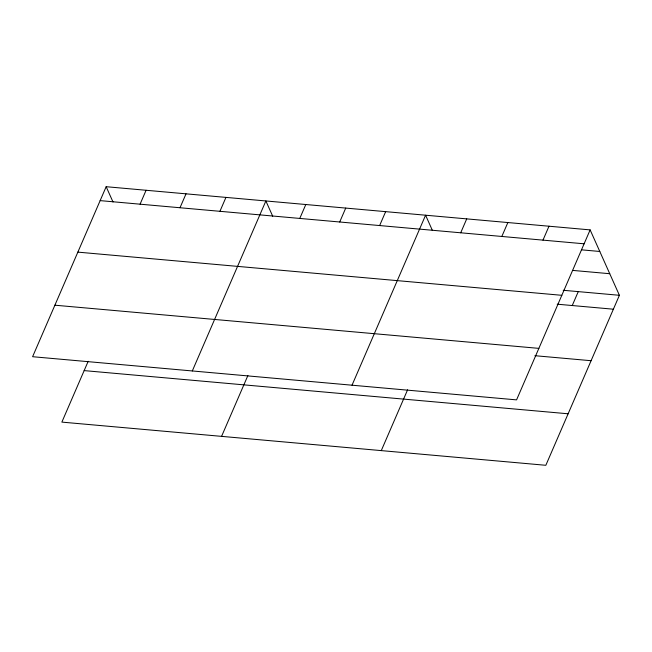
<?xml version="1.0" encoding="UTF-8"?>
<svg xmlns="http://www.w3.org/2000/svg" width="652" height="652" viewBox="0 0 652 652"><rect width="100%" height="100%" fill="white"/><g stroke="black" fill="none" stroke-linecap="round" stroke-linejoin="round"><path stroke-width="0.98" d="M106.162 186.708L32.6 356.709L516.571 399.88L590.133 229.887L106.162 186.708L113.008 201.998M140.074 204.182L146.089 190.27M88.183 361.298L61.867 422.113L545.838 465.292L619.4 295.291L590.133 229.887M180.001 207.743L186.024 193.831M219.928 211.313L225.951 197.393M192.307 370.955L265.877 200.955L272.715 216.244M299.781 218.436L305.804 204.516M221.574 436.367L247.89 375.544M339.708 221.998L345.731 208.078M379.635 225.559L385.658 211.639M352.023 385.202L425.585 215.201L432.423 230.49M460.703 232.788L466.726 218.876M381.281 450.613L407.606 389.79M501.836 236.456L507.859 222.544M542.977 240.132L549 226.211M572.244 305.535L578.259 291.623M100.147 200.62L584.111 243.799M581.731 249.855L599.791 251.468M572.619 270.393L609.742 273.71M563.214 290.279L619.4 295.291M77.857 252.128L561.82 295.307M557.191 304.191L613.377 309.203M54.89 305.201L538.862 348.372M534.901 355.699L591.087 360.711M84.157 370.605L568.128 413.784"/></g></svg>
